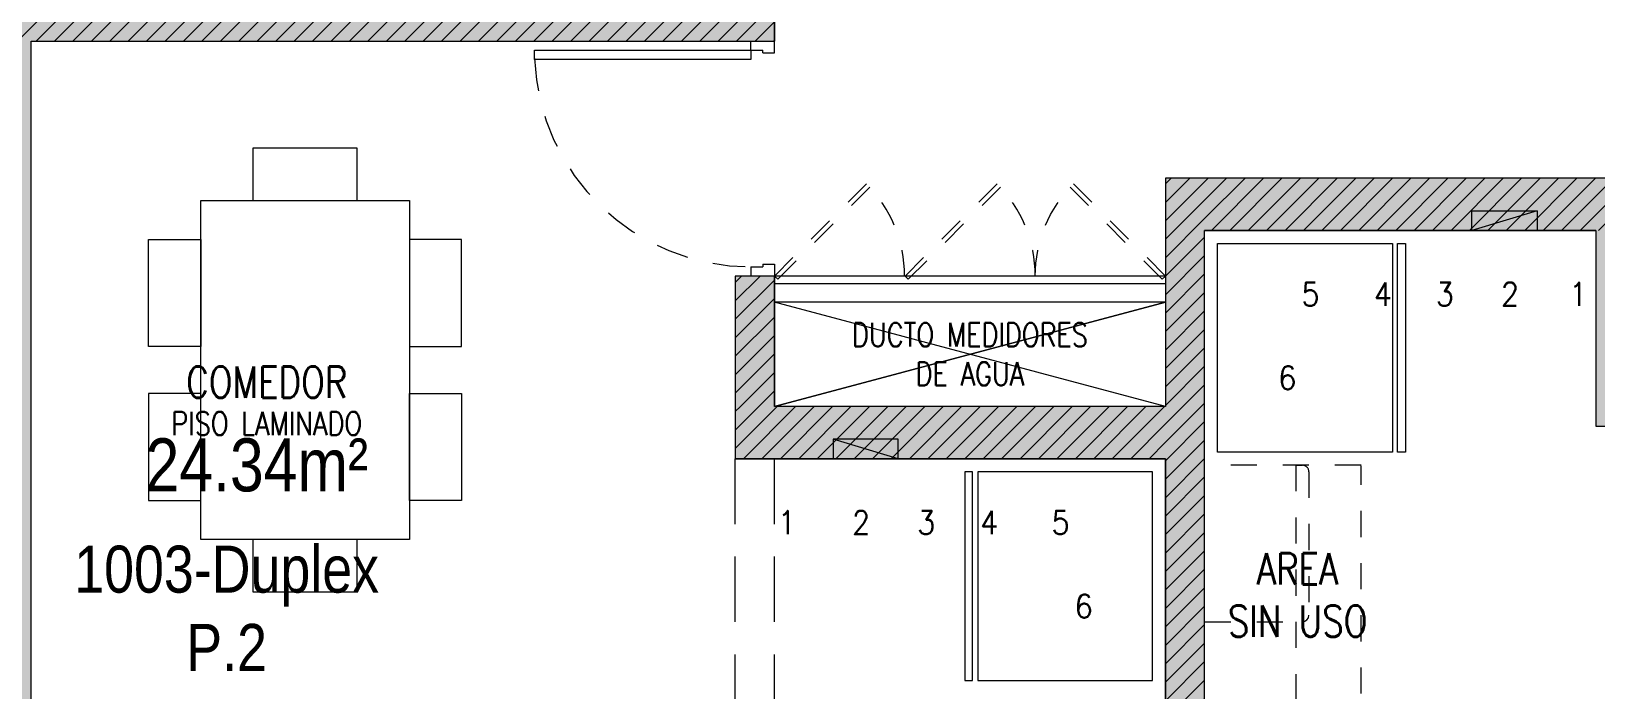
# Model space of a CAD drawing. Header units: millimetres. Extents: x 3738 to 3833, y 1327 to 1657.
# Drawn here: x 3774.47 to 3780.47, y 1411.1 to 1413.63 of the extents above; entities that cross this region are included whole.
import ezdxf
from ezdxf import colors
from ezdxf.entities.mleader import LeaderData, LeaderLine
from ezdxf.enums import TextEntityAlignment as Align
from ezdxf.math import Vec2, Vec3

# ---------------------------------------------------------------- set-up
doc = ezdxf.new("R2010")
doc.units = ezdxf.units.MM
doc.set_wipeout_variables(frame=1)
for name, pattern in [('HIDDEN', [0.375, 0.25, -0.125]), ('HIDDEN2', [0.1875, 0.125, -0.0625]), ('X-REF_DP_Arquitectura$0$HIDDEN', [0.375, 0.25, -0.125])]:
    doc.linetypes.add(name, pattern=pattern)
doc.layers.get('0').update_dxf_attribs({"color": 251, "lineweight": 9})
for name, color, linetype, lineweight in [('A-COCINAS-LAV', 251, 'Continuous', 13), ('A-LINEAS', 251, 'Continuous', 13), ('A-MOBILIARIO', 251, 'Continuous', 13), ('A-MURO BAJO', 251, 'Continuous', 13), ('A-MUROS', 251, 'Continuous', 13), ('A-NUMERACIONDEP', 251, 'Continuous', 13), ('A-PROYECCIONES', 251, 'HIDDEN2', 13), ('A-PUERTAS', 251, 'Continuous', 13), ('A-TEXTO-ACABADO PISO', 251, 'Continuous', 13), ('A-TEXTO-AMBIENTE', 251, 'Continuous', 13), ('A-ÁREA TEXTO', 251, 'Continuous', 13), ('A_20_Estructuras', 251, 'Continuous', 13), ('A_50_TextoAmbiente', 251, 'Continuous', 13), ('A_50_TextoIndicaciones', 251, 'Continuous', 13), ('A_50_Vigas', 251, 'X-REF_DP_Arquitectura$0$HIDDEN', 13), ('A_60_HatchEstructuras', 251, 'Continuous', 13), ('MURO CF 120', 251, 'Continuous', 13), ('MURO CF 60', 251, 'Continuous', 13)]:
    doc.layers.add(name, color=color, linetype=linetype, lineweight=lineweight)
doc.styles.add('R80', font='ARIALN.TTF', dxfattribs={"height": 2.03})
doc.styles.add('R80-100', font='ARIALN.TTF', dxfattribs={"height": 0.2032})
doc.styles.add('ROMANS', font='romans.shx', dxfattribs={"width": 0.8})
pattern_1 = [(45, (-21.67, -43.67528), (-0.03535534, 0.03535534), [])]

# ---------------------------------------------------------------- blocks, each defined once
blk = doc.blocks.new('EF-P112')
at = {"layer": 'A_60_HatchEstructuras'}
h = blk.add_hatch(color=256, dxfattribs=at)
h.dxf.hatch_style = 1
h.paths.add_polyline_path([(-39.8499, -6.85), (-42.7, -6.85), (-42.7, -4.3), (-42.85, -4.3), (-42.85, -6.85), (-45.6, -6.85), (-45.6, -6.25), (-45.75, -6.25), (-45.75, -6.85), (-48.55, -6.85), (-48.55, -2.9), (-48.5, -2.9), (-48.5, -2.8), (-48.7, -2.8), (-48.7, -11.05), (-48.5, -11.05), (-48.5, -10.95), (-48.55, -10.95), (-48.55, -7), (-45.75, -7), (-45.75, -7.6), (-45.6, -7.6), (-45.6, -7), (-42.85, -7), (-42.85, -9.55), (-42.7, -9.55), (-42.7, -7), (-39.8499, -7)])
h.paths.add_polyline_path([(-44.05, -7.8), (-44.25, -7.8), (-44.25, -9.4), (-45.6, -9.4), (-45.6, -8.35), (-45.75, -8.35), (-45.75, -9.55), (-43.6, -9.55), (-43.6, -9.4), (-44.05, -9.4)], flags=17)
h.paths.add_polyline_path([(-43.6, -4.3), (-45.75, -4.3), (-45.75, -5.5), (-45.6032, -5.5), (-45.6, -5.5), (-45.6, -4.45), (-44.25, -4.45), (-44.25, -6.05), (-44.05, -6.05), (-44.05, -4.45), (-43.6, -4.45)], flags=17)
h = blk.add_hatch(color=256, dxfattribs=at)
h.dxf.hatch_style = 1
h.paths.add_polyline_path([(-38.2, -7.725), (-36.7, -7.725), (-36.7, -8.475), (-36.55, -8.475), (-36.55, -7.525), (-38.35, -7.525), (-38.35, -8.4), (-39.85, -8.4), (-39.85, -7.9), (-40, -7.9), (-40, -8.6), (-38.35, -8.6), (-38.35, -13.79), (-38.2, -13.79)])
h.paths.add_polyline_path([(-39.85, -10.35), (-40, -10.35), (-40, -13.85), (-39.7, -13.85), (-39.7, -13.7), (-39.85, -13.7)])
h.paths.add_polyline_path([(-36.55, -10.625), (-36.7, -10.625), (-36.7, -13.7), (-36.85, -13.7), (-36.85, -13.85), (-36.55, -13.85)])
at = {"elevation": 0}
blk.add_lwpolyline([(-38.35, -8), (-39.85, -8.4)], dxfattribs=at)
blk.add_lwpolyline([(-38.35, -8.4), (-39.85, -8)])
at = {"layer": 'A_20_Estructuras'}
blk.add_lwpolyline([(-48.7, -2.8), (-48.7, -11.05), (-48.5, -11.05), (-48.5, -10.95), (-48.55, -10.95), (-48.55, -7), (-45.75, -7), (-45.75, -7.6), (-45.6, -7.6), (-45.6, -7), (-42.85, -7), (-42.85, -9.55), (-42.7, -9.55), (-42.7, -7), (-39.8499, -7), (-39.8499, -6.85)], dxfattribs=at)
blk.add_lwpolyline([(-38.2, -7.725), (-36.7, -7.725), (-36.7, -8.475), (-36.55, -8.475), (-36.55, -7.525), (-38.35, -7.525), (-38.35, -8.4), (-39.85, -8.4), (-39.85, -7.9), (-40, -7.9), (-40, -8.6), (-38.35, -8.6), (-38.35, -13.79), (-38.2, -13.79)], close=True, dxfattribs=at)
at = {"layer": 'A_50_Vigas'}
blk.add_line((-38.35, -8, 0), (-39.85, -8, 0), dxfattribs=at)
for points in [[(-40, -10.35), (-40, -8.6)], [(-39.85, -10.35), (-39.85, -8.6)]]:
    blk.add_lwpolyline(points, dxfattribs=at)
blk = doc.blocks.new('REFRI')
blk.add_wipeout([(0.4, 0), (-0.4, 0), (-0.4, -0.67), (0.4, -0.67)])
blk.add_wipeout([(-0.4, -0.69), (-0.4, -0.72), (0.4, -0.72), (0.4, -0.69)])
for points in [[(-0.4, 0), (-0.4, -0.67), (0.4, -0.67), (0.4, 0)], [(-0.4, -0.69), (-0.4, -0.72), (0.4, -0.72), (0.4, -0.69)]]:
    blk.add_lwpolyline(points, close=True)
blk = doc.blocks.new('*U258')
for p, q in [((0.01, 0.855), (0.01, 0.9)), ((0.1, 0.865), (0.1, 0.9)), ((0.055, 0.855), (0.01, 0.855)), ((0.1, 0.865), (0.055, 0.865)), ((0.055, 0.855), (0.055, 0.865)), ((0.055, 0.045), (0.01, 0.045)), ((0.01, 0.045), (0.01, 0)), ((0.055, 0.045), (0.055, 0.035)), ((0.1, 0.035), (0.055, 0.035)), ((0.1, 0.035), (0.1, 0))]:
    blk.add_line(p, q)
blk.add_lwpolyline([(0.93, 0.07), (0.93, 0.035), (0.1, 0.035), (0.1, 0.07)], close=True)
at = {"color": 7, "linetype": 'HIDDEN2'}
blk.add_arc((0.0995, 0.0339), 0.8311, 2.23015, 89.96723, dxfattribs=at)
blk = doc.blocks.new('A$Cb5611ba7')
for points in [[(0.15, 0.1735), (0.15, -0.0265), (0.56, -0.0265), (0.56, 0.1735)], [(1.15, 0.1735), (1.15, -0.0265), (0.74, -0.0265), (0.74, 0.1735)], [(0, -0.0265), (0, -0.8265), (1.3, -0.8265), (1.3, -0.0265)], [(0, -0.2265), (0, -0.6265), (-0.2, -0.6265), (-0.2, -0.2265)], [(1.5, -0.6265), (1.3, -0.6265), (1.3, -0.2265), (1.5, -0.2265)], [(0.15, -1.0265), (0.15, -0.8265), (0.56, -0.8265), (0.56, -1.0265)], [(1.15, -1.0265), (1.15, -0.8265), (0.74, -0.8265), (0.74, -1.0265)]]:
    blk.add_lwpolyline(points, close=True)
blk = doc.blocks.new('*U270')
at = {"linetype": 'HIDDEN', "ltscale": 0.2}
for p, q in [((0.3534, 0.3534), (0, 0)), ((0.0127, -0.0127), (0.3656, 0.3401)), ((0, 0), (0.0127, -0.0127))]:
    blk.add_line(p, q, dxfattribs=at)
blk.add_arc((0, 0), 0.4995, 0, 45, dxfattribs=at)
blk = doc.blocks.new('Tab.Electrico')
blk.add_hatch(color=256).paths.add_polyline_path([(0.075, 0), (0.075, 0.25), (0, 0)])
for p, q in [((0.075, 0.25), (0, 0)), ((0.075, 0.25), (0, 0.25)), ((0, 0.25), (0, 0)), ((0.075, 0), (0.075, 0.25)), ((0, 0), (0.075, 0))]:
    blk.add_line(p, q)
blk = doc.blocks.new('DPTO 65')
at = {"layer": 'A-LINEAS'}
for p, q in [((-10.35, 1.55), (-8.85, 1.15)), ((-8.85, 1.55), (-10.35, 1.15))]:
    blk.add_line(p, q, dxfattribs=at)
at = {"layer": 'A-MURO BAJO'}
blk.add_line((-10.35, 1.15), (-8.85, 1.15), dxfattribs=at)
at = {"layer": 'A-MUROS'}
for p, q in [((-10.35, 6.94), (-10.35, 1.75)), ((-6, 2.7), (-6, 0.15)), ((-10.35, 1.75), (-8.7, 1.75)), ((-8.7, 1.05), (-8.7, 1.75)), ((-10.35, 1.55), (-8.85, 1.55)), ((-10.35, 0.675, 0), (-10.35, 1.55)), ((-8.85, 1.05), (-8.85, 1.55)), ((-8.85, 1.05), (-8.7, 1.05)), ((-6, 0.15), (-8.8501, 0.15)), ((-8.8501, 0.15), (-8.8501, 0))]:
    blk.add_line(p, q, dxfattribs=at)
at = {"layer": 'A-PUERTAS'}
for p, q in [((-10.35, 1.08), (-8.85, 1.08)), ((-10.35, 1.05), (-8.85, 1.05))]:
    blk.add_line(p, q, dxfattribs=at)
at = {"rotation": 90}
blk.add_blockref('Tab.Electrico', (-9.075, 1.675), dxfattribs=at)
at = {"layer": 'A-COCINAS-LAV', "extrusion": (4.49068e-08, 3.60284e-08, 1), "rotation": 90}
blk.add_blockref('REFRI', (-10.3, 2.2, 0), dxfattribs=at)
at = {"layer": 'A-MOBILIARIO', "xscale": -1.000000000000002, "rotation": 90}
blk.add_blockref('A$Cb5611ba7', (-7.4765, 2.0601), dxfattribs=at)
at = {"layer": 'A-MOBILIARIO', "rotation": 359.9967044834248}
blk.add_blockref('*U258', (-8.8601, 0.15), dxfattribs=at)
at = {"layer": 'A-PROYECCIONES', "ltscale": 0.25, "xscale": -1, "rotation": 180}
blk.add_blockref('*U270', (-10.35, 1.05), dxfattribs=at)
at = {"layer": 'A-PROYECCIONES', "ltscale": 0.25, "rotation": 180}
for p in [(-9.351, 1.05), (-8.85, 1.05)]:
    blk.add_blockref('*U270', p, dxfattribs=at)
blk = doc.blocks.new('DPTO 75')
blk.add_arc((-0.425, 1.675, 0), 0.025, 90, 180)
at = {"layer": 'A-MUROS'}
for p, q in [((-0.05, 6.265, 0), (-0.05, 0.2, 0)), ((-1.55, 0.2, 0), (-0.05, 0.2, 0)), ((-1.7, 0, 0), (0.1, 0, 0))]:
    blk.add_line(p, q, dxfattribs=at)
at = {"layer": 'A-PROYECCIONES', "ltscale": 0.5}
for p, q in [((-0.4, 1.1, 0), (-0.4, 2.615, 0)), ((-0.05, 1.7, 0), (-0.425, 1.7, 0)), ((-0.45, 1.125, 0), (-0.45, 1.675, 0)), ((-0.65, 1.1, 0), (-0.05, 1.1, 0)), ((-0.4, 1.1, 0), (-0.425, 1.1, 0))]:
    blk.add_line(p, q, dxfattribs=at)
at = {"layer": 'A-PROYECCIONES', "ltscale": 0.5, "elevation": 0}
blk.add_lwpolyline([(-0.05, 2.575), (-0.65, 2.575), (-0.65, 1.1025)], dxfattribs=at)
at = {"layer": 'A-PROYECCIONES', "ltscale": 0.5}
blk.add_arc((-0.425, 1.125, 0), 0.025, 180, 270, dxfattribs=at)
at = {"xscale": -1, "rotation": 90}
blk.add_blockref('Tab.Electrico', (-1.0751, 0.2, 0), dxfattribs=at)
at = {"layer": 'A-COCINAS-LAV', "extrusion": (4.49068e-08, -3.60284e-08, -1), "zscale": -1.000000000000002, "rotation": 90}
blk.add_blockref('REFRI', (0.1, 0.65, 0), dxfattribs=at)
blk = doc.blocks.new('TC_P10')
at = {"xscale": -1}
blk.add_blockref('DPTO 65', (0, 4.05), dxfattribs=at)
at = {"rotation": 180}
blk.add_blockref('DPTO 65', (0, 4.2), dxfattribs=at)
blk.add_blockref('DPTO 75', (10.45, 3.525, 0), dxfattribs=at)
blk = doc.blocks.new('TEXTO AMBIENTES P10')
at = {"layer": 'A-TEXTO-ACABADO PISO', "insert": (5.5532, -8.4202), "char_height": 0.09, "attachment_point": 2, "rotation": 0.00002, "style": 'ROMANS'}
blk.add_mtext_dynamic_manual_height_columns('PISO LAMINADO', width=1.20225, gutter_width=12.5, heights=[0], dxfattribs=at)
at = {"layer": 'A-TEXTO-AMBIENTE', "style": 'ROMANS', "width": 0.8}
blk.add_text('COMEDOR', height=0.12, dxfattribs=at).set_placement((5.5533, -8.3666, 0), align=Align.CENTER)
at = {"layer": 'A-TEXTO-AMBIENTE', "insert": (9.5066, -8.9622, 0), "char_height": 0.12, "width": 0.610665, "attachment_point": 2, "style": 'ROMANS'}
blk.add_mtext('AREA SIN USO', dxfattribs=at)
blk = doc.blocks.new('_Dot')
at = {"color": 0, "linetype": 'ByBlock', "lineweight": -2}
blk.add_line((-0.5, 0), (-1, 0), dxfattribs=at)
at = {"color": 0, "linetype": 'ByBlock', "const_width": 0.5}
blk.add_lwpolyline([(-0.25, 0, 1), (0.25, 0, 1)], format="xyb", close=True, dxfattribs=at)
blk = doc.blocks.new('TEXTO NOTAS P10')
at = {"layer": 'A_50_TextoIndicaciones', "style": 'ROMANS', "width": 0.9}
for s, p in [('5', (9.5215, -8.0145)), ('4', (9.7989, -8.0145)), ('3', (10.0365, -8.0145)), ('2', (10.2865, -8.0145)), ('1', (10.5481, -8.0145)), ('6', (9.4327, -8.335))]:
    blk.add_text(s, height=0.09, dxfattribs=at).set_placement(p)
for s, p in [('1', (7.5827, -8.8895)), ('2', (7.8674, -8.8895)), ('3', (8.1174, -8.8895)), ('4', (8.3588, -8.8895)), ('5', (8.6324, -8.8895)), ('6', (8.7212, -9.21))]:
    blk.add_text(s, height=0.09, rotation=360, dxfattribs=at).set_placement(p, align=Align.RIGHT)
blk = doc.blocks.new('TEXTO DUCTOS PT')
at = {"layer": 'A_50_TextoIndicaciones', "insert": (8.25, -8.2), "char_height": 0.09, "width": 1.047942, "attachment_point": 5, "style": 'ROMANS'}
blk.add_mtext('\\pxsm1,qc,t16;DUCTO MEDIDORES DE AGUA', dxfattribs=at)
blk = doc.blocks.new('TORRE F HATCH CORTAFUEGO')
at = {"layer": 'MURO CF 60'}
h = blk.add_hatch(dxfattribs=at)
h.set_pattern_fill('_USER', color=256, scale=0.05, angle=45, pattern_type=0)
h.set_pattern_definition(pattern_1)
h.paths.add_polyline_path([(-48.7, -68), (-39.8499, -68), (-39.8499, -68.15), (-48.7, -68.15)])
h = blk.add_hatch(dxfattribs=at)
h.set_pattern_fill('_USER', color=256, scale=0.05, angle=45, pattern_type=0)
h.set_pattern_definition(pattern_1)
h.paths.add_polyline_path([(-38.35, -68.675), (-38.2, -68.675), (-38.2, -74.94), (-38.35, -74.94)])
h = blk.add_hatch(dxfattribs=at)
h.set_pattern_fill('_USER', color=256, scale=0.05, angle=45, pattern_type=0)
h.set_pattern_definition(pattern_1)
h.paths.add_polyline_path([(-36.55, -68.875), (-38.2, -68.875), (-38.2, -68.675), (-36.55, -68.675)])
h = blk.add_hatch(dxfattribs=at)
h.set_pattern_fill('_USER', color=256, scale=0.05, angle=45, pattern_type=0)
h.set_pattern_definition(pattern_1)
h.paths.add_polyline_path([(-40, -69.05), (-39.85, -69.05), (-39.85, -69.55), (-40, -69.55)])
h = blk.add_hatch(dxfattribs=at)
h.set_pattern_fill('_USER', color=256, scale=0.05, angle=45, pattern_type=0)
h.set_pattern_definition(pattern_1)
h.paths.add_polyline_path([(-40, -69.75), (-38.35, -69.75), (-38.35, -69.55), (-40, -69.55)])
blk = doc.blocks.new('areas-TE')
at = {"layer": 'A-ÁREA TEXTO', "color": 1, "insert": (7.3828, -83.7281, 0), "char_height": 0.2032, "width": 2.294455, "attachment_point": 9, "style": 'R80-100'}
blk.add_mtext('\\pxql;24.34m²', dxfattribs=at)
at = {"layer": 'A-NUMERACIONDEP'}
ml = blk.add_multileader_mtext('Standard', dxfattribs=at)
ml.set_content('1003-Duplex P.2', color=256, style='R80')
ml.set_leader_properties(color=256)
ml.set_arrow_properties(name='DOT')
ml.build(insert=Vec2(0, 0))
ml.multileader.update_dxf_attribs({"leader_type": 0, "has_text_frame": 1, "text_left_attachment_type": 2, "text_right_attachment_type": 2, "dogleg_length": 0.36, "arrow_head_size": 0.06, "scale": 0.06})
ctx = ml.context
ctx.base_point, ctx.scale, ctx.char_height, ctx.arrow_head_size, ctx.landing_gap_size, ctx.plane_origin = Vec3(4.5877, -84.0484), 0.06, 0.18, 0.06, 0.06, Vec3(4.4476, -84.0528)
ctx.left_attachment, ctx.right_attachment, ctx.text_align_type = 2, 2, 1
notes = []
notes.append((ctx, [(0, (1, 1, 0), (6.3023, -84.0484), (-1, 0), 0.0917, [(0, [(6.5889, -83.6995)], 0, [])])]))
ctx.mtext.insert, ctx.mtext.width, ctx.mtext.alignment, ctx.mtext.flow_direction = Vec3(5.3992, -83.9331), 1.592085, 2, 5
for ctx, leaders in notes:
    for number, flags, end, landing, length, lines in leaders:
        leader = LeaderData()
        leader.index, (leader.has_last_leader_line, leader.has_dogleg_vector, leader.attachment_direction) = number, flags
        leader.last_leader_point, leader.dogleg_vector, leader.dogleg_length = Vec3(end), Vec3(landing), length
        for number, points, colour, breaks in lines:
            line = LeaderLine()
            line.index, line.vertices, line.color, line.breaks = number, Vec3.list(points), colors.encode_raw_color(colour), breaks
            leader.lines.append(line)
        ctx.leaders.append(leader)

msp = doc.modelspace()

# ---------------------------------------------------------------- block references
msp.add_blockref('EF-P112', (3817.1721, 1420.5876))

# ---------------------------------------------------------------- next in the draw order: block references
msp.add_blockref('TC_P10', (3768.4721, 1409.5379))

# ---------------------------------------------------------------- next in the draw order: block references
msp.add_blockref('areas-TE', (3769.8221, 1495.5879))
at = {"layer": 'A_50_TextoAmbiente'}
msp.add_blockref('TEXTO AMBIENTES P10', (3769.8221, 1420.5879), dxfattribs=at)
at = {"layer": 'A_50_TextoIndicaciones'}
for name in ['TEXTO NOTAS P10', 'TEXTO DUCTOS PT']:
    msp.add_blockref(name, (3769.8221, 1420.5879), dxfattribs=at)
at = {"layer": 'MURO CF 120', "color": 251}
msp.add_blockref('TORRE F HATCH CORTAFUEGO', (3817.1721, 1481.7379), dxfattribs=at)

doc.saveas('drawing.dxf')
